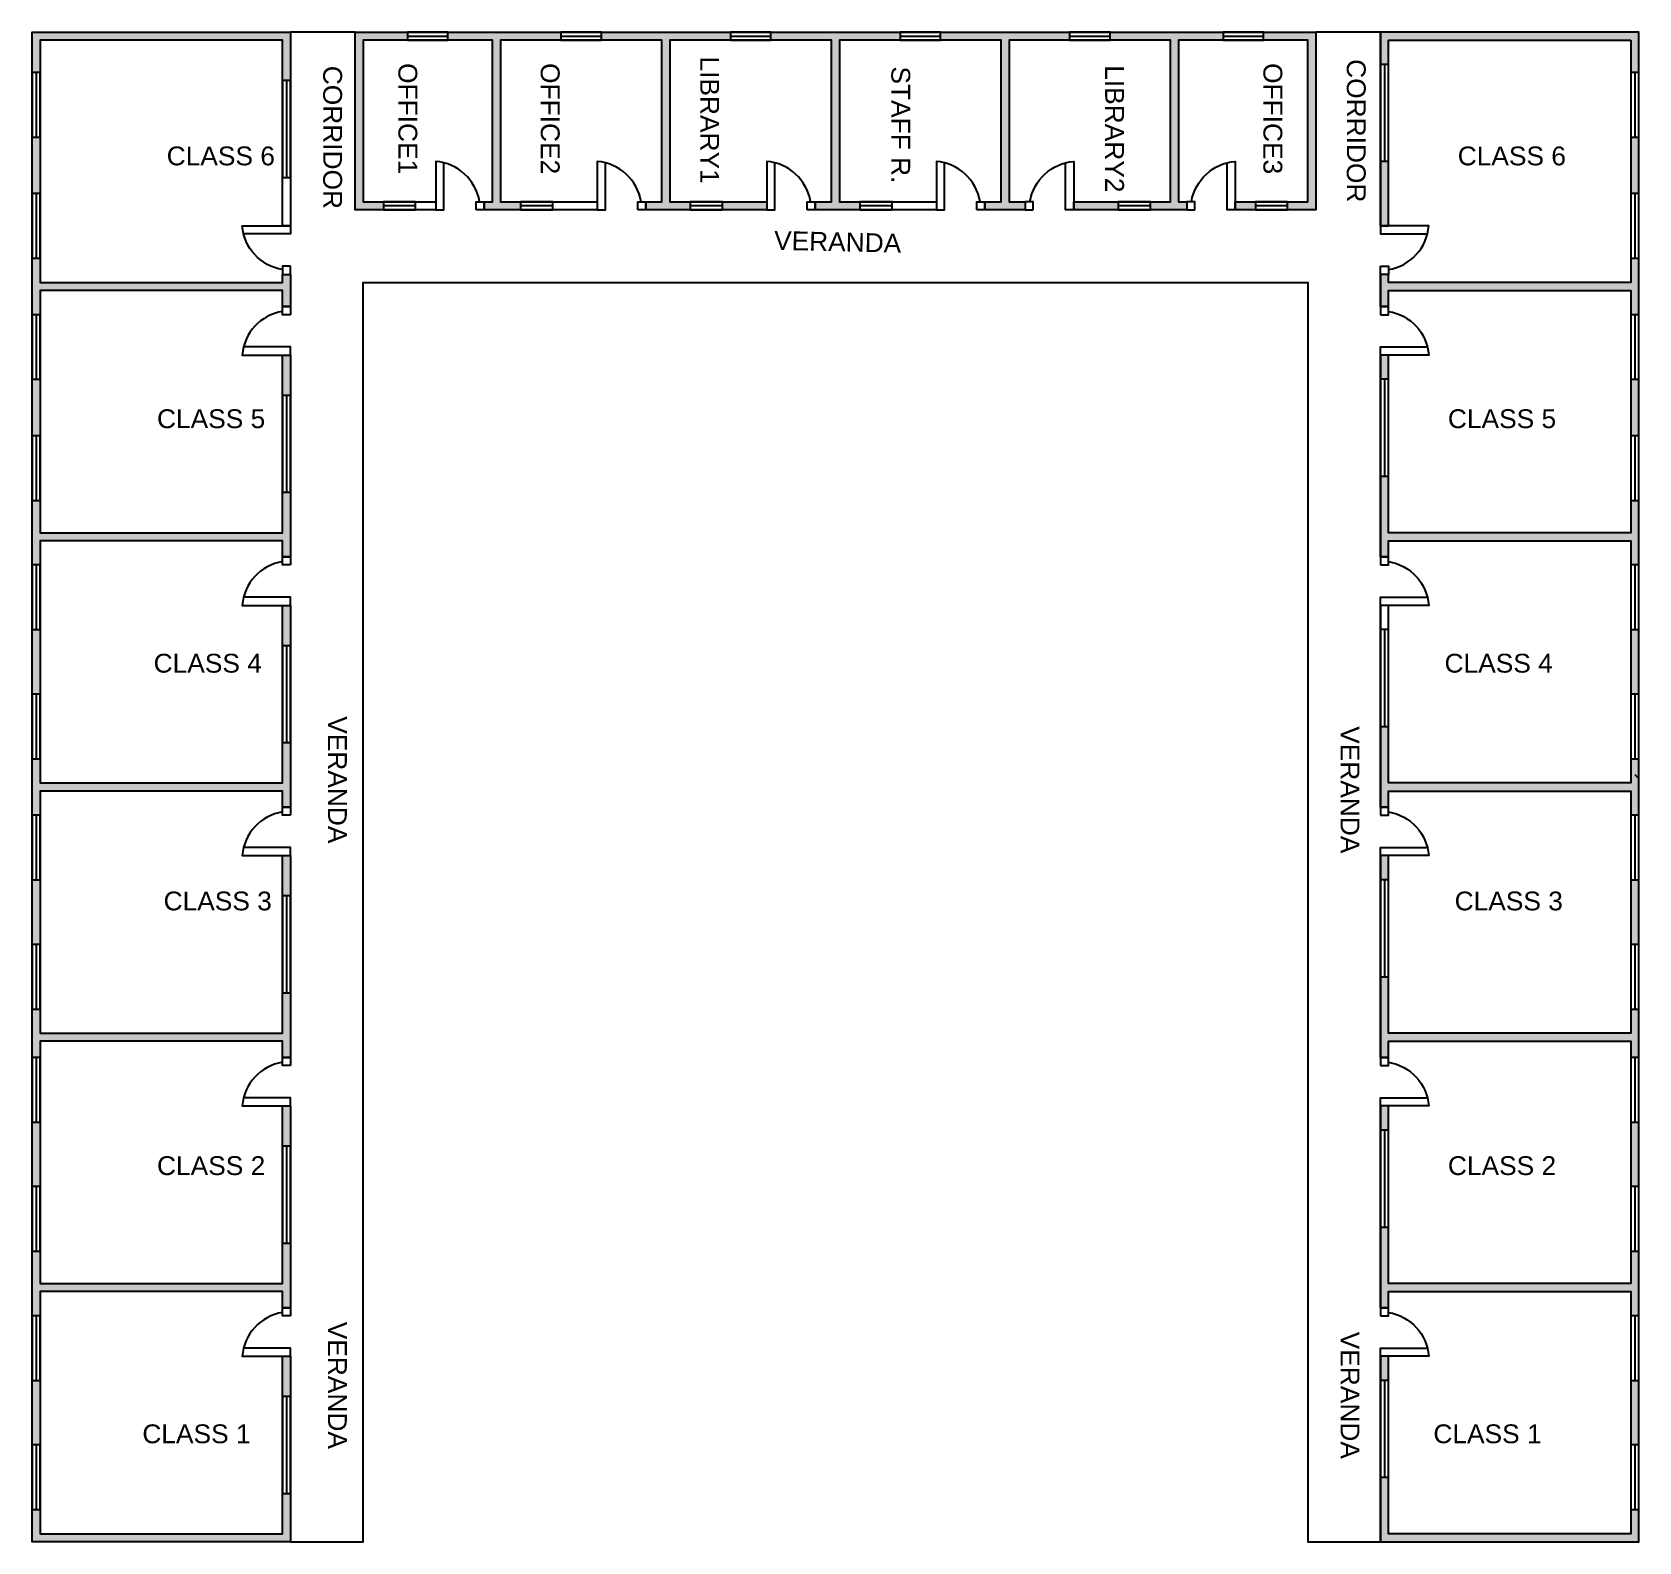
# Model space of a CAD drawing. Header units: inches. Extents: x 862 to 2056, y 116 to 1238.
import ezdxf

# ---------------------------------------------------------------- set-up
doc = ezdxf.new("R2010")
doc.units = ezdxf.units.IN
for name, color, linetype in [('Balesters', 6, 'Continuous'), ('Door', 30, 'Continuous'), ('Hatch-Layer', 40, 'Continuous'), ('Text-Labels', 221, 'Continuous'), ('Windows', 30, 'Continuous')]:
    doc.layers.add(name, color=color, linetype=linetype)
doc.layers.add('Floor1-Plan', color=9, linetype='Continuous', lineweight=25)
doc.layers.add('Veranda', color=61, linetype='Continuous', lineweight=25)
doc.styles.add('Annotative', font='arial.ttf')
pattern_1 = [(90, (368.428, 9e-14), (-17.96051, 17.96051), [4.7625, -31.15852]), (45, (368.428, 9e-14), (-17.9605, 17.9605), [4.7625, -20.6375]), (135, (368.428, 9e-14), (-17.9605, -17.9605), [4.7625, -20.6375])]

msp = doc.modelspace()

# ---------------------------------------------------------------- hatches: boundary and pattern name
at = {"layer": 'Hatch-Layer'}
h = msp.add_hatch(color=256, dxfattribs=at)
h.dxf.hatch_style = 1
h.set_gradient(color1=(0, 0, 255), color2=(255, 255, 0), tint=1)
h.paths.add_polyline_path([(862.2, 1237.8), (862.2, 1207.8), (868.2, 1207.8), (868.2, 1231.8), (1048.2, 1231.8), (1048.2, 1201.8), (1054.2, 1201.8), (1054.2, 1237.8)])
h = msp.add_hatch(color=256, dxfattribs=at)
h.dxf.hatch_style = 1
h.set_gradient(color1=(0, 0, 255), color2=(255, 255, 0), tint=1)
h.paths.add_polyline_path([(1054.2, 151.8), (1048.2, 151.8), (1048.2, 121.8), (868.2, 121.8), (868.2, 139.8), (862.2, 139.8), (862.2, 115.8), (1054.2, 115.8)])
h.paths.add_polyline_path([(1054.2, 253.8), (1048.2, 253.8), (1048.2, 223.8), (1054.2, 223.8)])
h.paths.add_polyline_path([(1054.2, 439.8), (1048.2, 439.8), (1048.2, 409.8), (1054.2, 409.8)])
h.paths.add_polyline_path([(1054.2, 811.8), (1048.2, 811.8), (1048.2, 781.8), (1054.2, 781.8)])
h.paths.add_polyline_path([(868.2, 793.8), (862.2, 793.8), (862.2, 745.8), (868.2, 745.8)])
h.paths.add_polyline_path([(868.2, 859.8), (1048.2, 859.8), (1048.2, 847.8), (1054.2, 847.8), (1054.2, 895.8), (1048.2, 895.8), (1048.2, 865.8), (868.2, 865.8), (868.2, 889.8), (862.2, 889.8), (862.2, 841.8), (868.2, 841.8)])
h.paths.add_polyline_path([(1054.2, 997.8), (1048.2, 997.8), (1048.2, 967.8), (1054.2, 967.8)])
h.paths.add_polyline_path([(868.2, 979.8), (862.2, 979.8), (862.2, 937.8), (868.2, 937.8)])
h.paths.add_polyline_path([(1054.2, 1057.8), (1048.2, 1057.8), (1048.2, 1051.8), (868.2, 1051.8), (868.2, 1069.8), (862.2, 1069.8), (862.2, 1027.8), (868.2, 1027.8), (868.2, 1045.8), (1048.2, 1045.8), (1048.2, 1033.8), (1054.2, 1033.8)])
h.paths.add_polyline_path([(868.2, 1159.8), (862.2, 1159.8), (862.2, 1117.8), (868.2, 1117.8)])
h.paths.add_polyline_path([(1408.2, 1111.8), (1375.2, 1111.8), (1375.2, 1105.8), (1408.2, 1105.8)])
h.paths.add_polyline_path([(1462.2, 1231.8), (1507.2, 1231.8), (1507.2, 1237.8), (1411.2, 1237.8), (1411.2, 1231.8), (1456.2, 1231.8), (1456.2, 1111.8), (1444.2, 1111.8), (1444.2, 1105.8), (1477.2, 1105.8), (1477.2, 1111.8), (1462.2, 1111.8)])
h = msp.add_hatch(color=256, dxfattribs=at)
h.dxf.hatch_style = 1
h.set_gradient(color1=(0, 0, 255), color2=(255, 255, 0), tint=1)
h.paths.add_polyline_path([(1108.2, 1231.8), (1141.2, 1231.8), (1141.2, 1237.8), (1102.2, 1237.8), (1102.2, 1105.8), (1123.2, 1105.8), (1123.2, 1111.8), (1108.2, 1111.8)])
h = msp.add_hatch(color=256, dxfattribs=at)
h.dxf.hatch_style = 1
h.set_gradient(color1=(0, 0, 255), color2=(255, 255, 0), tint=1)
h.paths.add_polyline_path([(1255.2, 1231.8), (1255.2, 1237.8), (1171.2, 1237.8), (1171.2, 1231.8), (1204.2, 1231.8), (1204.2, 1111.8), (1198.2, 1111.8), (1198.2, 1105.8), (1225.2, 1105.8), (1225.2, 1111.8), (1210.2, 1111.8), (1210.2, 1231.8)])
h = msp.add_hatch(color=256, dxfattribs=at)
h.dxf.hatch_style = 1
h.set_gradient(color1=(0, 0, 255), color2=(255, 255, 0), tint=1)
h.paths.add_polyline_path([(1336.2, 1231.8), (1381.2, 1231.8), (1381.2, 1237.8), (1285.2, 1237.8), (1285.2, 1231.8), (1330.2, 1231.8), (1330.2, 1111.8), (1318.2, 1111.8), (1318.2, 1105.8), (1351.2, 1105.8), (1351.2, 1111.8), (1336.2, 1111.8)])
h = msp.add_hatch(color=256, dxfattribs=at)
h.dxf.hatch_style = 1
h.set_gradient(color1=(0, 0, 255), color2=(255, 255, 0), tint=1)
h.paths.add_polyline_path([(2056.2, 1069.8), (2050.2, 1069.8), (2050.2, 1051.8), (1870.2, 1051.8), (1870.2, 1057.8), (1864.2, 1057.8), (1864.2, 1033.8), (1870.2, 1033.8), (1870.2, 1045.8), (2050.2, 1045.8), (2050.2, 1027.8), (2056.2, 1027.8)])
h.paths.add_polyline_path([(2056.2, 1159.8), (2050.2, 1159.8), (2050.2, 1117.8), (2056.2, 1117.8)])
h.paths.add_polyline_path([(2056.2, 1237.8), (1864.2, 1237.8), (1864.2, 1213.8), (1870.2, 1213.8), (1870.2, 1231.8), (2050.2, 1231.8), (2050.2, 1207.8), (2056.2, 1207.8)])
h.paths.add_polyline_path([(1870.2, 1141.8), (1864.2, 1141.8), (1864.2, 1093.8), (1870.2, 1093.8)])
h.paths.add_polyline_path([(1816.2, 1237.8), (1777.2, 1237.8), (1777.2, 1231.8), (1810.2, 1231.8), (1810.2, 1111.8), (1795.2, 1111.8), (1795.2, 1105.8), (1816.2, 1105.8)])
h.paths.add_polyline_path([(1714.2, 1231.8), (1747.2, 1231.8), (1747.2, 1237.8), (1663.2, 1237.8), (1663.2, 1231.8), (1708.2, 1231.8), (1708.2, 1111.8), (1693.2, 1111.8), (1693.2, 1105.8), (1720.2, 1105.8), (1720.2, 1111.8), (1714.2, 1111.8)])
h.paths.add_polyline_path([(1771.2, 1111.8), (1756.2, 1111.8), (1756.2, 1105.8), (1771.2, 1105.8)])
h.paths.add_polyline_path([(1633.2, 1237.8), (1537.2, 1237.8), (1537.2, 1231.8), (1582.2, 1231.8), (1582.2, 1111.8), (1570.2, 1111.8), (1570.2, 1105.8), (1600.2, 1105.8), (1600.2, 1111.8), (1588.2, 1111.8), (1588.2, 1231.8), (1633.2, 1231.8)])
h.paths.add_polyline_path([(1669.2, 1111.8), (1636.2, 1111.8), (1636.2, 1105.8), (1669.2, 1105.8)])
h = msp.add_hatch(color=256, dxfattribs=at)
h.dxf.hatch_style = 1
h.set_gradient(color1=(0, 0, 255), color2=(255, 255, 0), tint=1)
h.paths.add_polyline_path([(2050.2, 673.8), (2050.2, 655.8), (2056.2, 655.8), (2056.2, 697.8), (2050.2, 697.8), (2050.2, 679.8), (1870.2, 679.8), (1870.2, 721.8), (1864.2, 721.8), (1864.2, 661.8), (1870.2, 661.8), (1870.2, 673.8)])
h.paths.add_polyline_path([(2056.2, 607.8), (2050.2, 607.8), (2050.2, 559.8), (2056.2, 559.8)])
h.paths.add_polyline_path([(1870.2, 625.8), (1864.2, 625.8), (1864.2, 607.8), (1870.2, 607.8)])
h.paths.add_polyline_path([(1870.2, 535.8), (1864.2, 535.8), (1864.2, 475.8), (1870.2, 475.8), (1870.2, 487.8), (2050.2, 487.8), (2050.2, 475.8), (2056.2, 475.8), (2056.2, 511.8), (2050.2, 511.8), (2050.2, 493.8), (1870.2, 493.8)])
h.paths.add_polyline_path([(2056.2, 427.8), (2050.2, 427.8), (2050.2, 379.8), (2056.2, 379.8)])
h.paths.add_polyline_path([(1864.2, 421.8), (1870.2, 421.8), (1870.2, 439.8), (1864.2, 439.8)])
h.paths.add_polyline_path([(1870.2, 349.8), (1864.2, 349.8), (1864.2, 289.8), (1870.2, 289.8), (1870.2, 301.8), (2050.2, 301.8), (2050.2, 283.8), (2056.2, 283.8), (2056.2, 331.8), (2050.2, 331.8), (2050.2, 307.8), (1870.2, 307.8)])
h.paths.add_polyline_path([(1864.2, 235.8), (1870.2, 235.8), (1870.2, 253.8), (1864.2, 253.8)])
h.paths.add_polyline_path([(2056.2, 235.8), (2050.2, 235.8), (2050.2, 187.8), (2056.2, 187.8)])
h.paths.add_polyline_path([(1870.2, 163.8), (1864.2, 163.8), (1864.2, 115.8), (2056.2, 115.8), (2056.2, 139.8), (2050.2, 139.8), (2050.2, 121.8), (1870.2, 121.8)])
h.paths.add_polyline_path([(2050.2, 745.8), (2056.2, 745.8), (2056.2, 793.8), (2050.2, 793.8)])
h.paths.add_polyline_path([(2056.2, 889.8), (2050.2, 889.8), (2050.2, 865.8), (1870.2, 865.8), (1870.2, 907.8), (1864.2, 907.8), (1864.2, 847.8), (1870.2, 847.8), (1870.2, 859.8), (2050.2, 859.8), (2050.2, 841.8), (2056.2, 841.8)])
h.paths.add_polyline_path([(2050.2, 937.8), (2056.2, 937.8), (2056.2, 979.8), (2050.2, 979.8)])
h.paths.add_polyline_path([(1864.2, 979.8), (1870.2, 979.8), (1870.2, 997.8), (1864.2, 997.8)])
h = msp.add_hatch(dxfattribs=at)
h.set_pattern_fill('GRASS', color=256)
h.set_pattern_definition(pattern_1)
h.paths.add_polyline_path([(2050.2, 673.8), (2050.2, 655.8), (2056.2, 655.8), (2056.2, 697.8), (2050.2, 697.8), (2050.2, 679.8), (1870.2, 679.8), (1870.2, 721.8), (1864.2, 721.8), (1864.2, 661.8), (1870.2, 661.8), (1870.2, 673.8)])
h = msp.add_hatch(dxfattribs=at)
h.set_pattern_fill('GRASS', color=256)
h.set_pattern_definition(pattern_1)
h.paths.add_polyline_path([(2050.2, 673.8), (2050.2, 655.8), (2056.2, 655.8), (2056.2, 697.8), (2050.2, 697.8), (2050.2, 679.8), (1870.2, 679.8), (1870.2, 721.8), (1864.2, 721.8), (1864.2, 661.8), (1870.2, 661.8), (1870.2, 673.8)])
h = msp.add_hatch(color=256, dxfattribs=at)
h.dxf.hatch_style = 1
h.set_gradient(color1=(0, 0, 255), color2=(255, 255, 0), tint=1)
h.paths.add_polyline_path([(1054.2, 709.8), (1048.2, 709.8), (1048.2, 679.8), (868.2, 679.8), (868.2, 697.8), (862.2, 697.8), (862.2, 655.8), (868.2, 655.8), (868.2, 673.8), (1048.2, 673.8), (1048.2, 661.8), (1054.2, 661.8)])
h.paths.add_polyline_path([(1054.2, 625.8), (1048.2, 625.8), (1048.2, 595.8), (1054.2, 595.8)])
h = msp.add_hatch(color=256, dxfattribs=at)
h.dxf.hatch_style = 1
h.set_gradient(color1=(0, 0, 255), color2=(255, 255, 0), tint=1)
h.paths.add_polyline_path([(868.2, 427.8), (862.2, 427.8), (862.2, 379.8), (868.2, 379.8)])
h.paths.add_polyline_path([(868.2, 307.8), (868.2, 331.8), (862.2, 331.8), (862.2, 283.8), (868.2, 283.8), (868.2, 301.8), (1048.2, 301.8), (1048.2, 289.8), (1054.2, 289.8), (1054.2, 337.8), (1048.2, 337.8), (1048.2, 307.8)])
h.paths.add_polyline_path([(868.2, 235.8), (862.2, 235.8), (862.2, 187.8), (868.2, 187.8)])
h.paths.add_polyline_path([(1048.2, 487.8), (1048.2, 475.8), (1054.2, 475.8), (1054.2, 523.8), (1048.2, 523.8), (1048.2, 493.8), (868.2, 493.8), (868.2, 511.8), (862.2, 511.8), (862.2, 475.8), (868.2, 475.8), (868.2, 487.8)])
h.paths.add_polyline_path([(862.2, 559.8), (868.2, 559.8), (868.2, 607.8), (862.2, 607.8)])

# ---------------------------------------------------------------- linework, layer by layer
at = {"layer": 'Balesters'}
for p, q in [((1867.2, 1213.8), (1867.2, 1141.8)), ((1051.2, 1201.8), (1051.2, 1129.8)), ((1147.2, 1108.8), (1123.2, 1108.8)), ((1249.2, 1108.8), (1225.2, 1108.8)), ((1375.2, 1108.8), (1351.2, 1108.8)), ((1501.2, 1108.8), (1477.2, 1108.8)), ((1693.2, 1108.8), (1669.2, 1108.8)), ((1795.2, 1108.8), (1771.2, 1108.8)), ((1867.2, 979.8), (1867.2, 907.8)), ((1051.2, 967.8), (1051.2, 895.8)), ((1867.2, 793.8), (1867.2, 721.8)), ((1051.2, 781.8), (1051.2, 709.8)), ((1867.2, 607.8), (1867.2, 535.8)), ((1051.2, 595.8), (1051.2, 523.8)), ((1867.2, 421.8), (1867.2, 349.8)), ((1051.2, 409.8), (1051.2, 337.8)), ((1867.2, 235.8), (1867.2, 163.8)), ((1051.2, 223.8), (1051.2, 151.8))]:
    msp.add_line(p, q, dxfattribs=at)
for points in [[(1864.2, 1141.8), (1870.2, 1141.8), (1870.2, 1213.8), (1864.2, 1213.8)], [(1048.2, 1129.8), (1054.2, 1129.8), (1054.2, 1201.8), (1048.2, 1201.8)], [(1123.2, 1105.8), (1147.2, 1105.8), (1147.2, 1111.8), (1123.2, 1111.8)], [(1225.2, 1105.8), (1249.2, 1105.8), (1249.2, 1111.8), (1225.2, 1111.8)], [(1351.2, 1105.8), (1375.2, 1105.8), (1375.2, 1111.8), (1351.2, 1111.8)], [(1477.2, 1105.8), (1501.2, 1105.8), (1501.2, 1111.8), (1477.2, 1111.8)], [(1669.2, 1105.8), (1693.2, 1105.8), (1693.2, 1111.8), (1669.2, 1111.8)], [(1771.2, 1105.8), (1795.2, 1105.8), (1795.2, 1111.8), (1771.2, 1111.8)], [(1864.2, 907.8), (1870.2, 907.8), (1870.2, 979.8), (1864.2, 979.8)], [(1048.2, 895.8), (1054.2, 895.8), (1054.2, 967.8), (1048.2, 967.8)], [(1864.2, 721.8), (1870.2, 721.8), (1870.2, 793.8), (1864.2, 793.8)], [(1048.2, 709.8), (1054.2, 709.8), (1054.2, 781.8), (1048.2, 781.8)], [(1864.2, 535.8), (1870.2, 535.8), (1870.2, 607.8), (1864.2, 607.8)], [(1048.2, 523.8), (1054.2, 523.8), (1054.2, 595.8), (1048.2, 595.8)], [(1864.2, 349.8), (1870.2, 349.8), (1870.2, 421.8), (1864.2, 421.8)], [(1048.2, 337.8), (1054.2, 337.8), (1054.2, 409.8), (1048.2, 409.8)], [(1864.2, 163.8), (1870.2, 163.8), (1870.2, 235.8), (1864.2, 235.8)], [(1048.2, 151.8), (1054.2, 151.8), (1054.2, 223.8), (1048.2, 223.8)]]:
    msp.add_lwpolyline(points, close=True, dxfattribs=at)
at = {"layer": 'Door'}
for points in [[(1194.7, 1111.8, 0.342502), (1162.2, 1141.7), (1162.2, 1105.8), (1168.2, 1105.8), (1168.2, 1140.7)], [(1314.7, 1111.8, 0.342502), (1282.2, 1141.7), (1282.2, 1105.8), (1288.2, 1105.8), (1288.2, 1140.7)], [(1440.7, 1111.8, 0.342502), (1408.2, 1141.7), (1408.2, 1105.8), (1414.2, 1105.8), (1414.2, 1140.7)], [(1566.7, 1111.8, 0.342502), (1534.2, 1141.7), (1534.2, 1105.8), (1540.2, 1105.8), (1540.2, 1140.7)], [(1603.7, 1111.8, -0.342502), (1636.2, 1141.7), (1636.2, 1105.8), (1630.2, 1105.8), (1630.2, 1140.7)], [(1723.7, 1111.8, -0.342502), (1756.2, 1141.7), (1756.2, 1105.8), (1750.2, 1105.8), (1750.2, 1140.7)], [(1048.2, 1061.3, -0.342502), (1018.3, 1093.8), (1054.2, 1093.8), (1054.2, 1087.8), (1019.4, 1087.8)], [(1870.2, 1061.3, 0.342502), (1900.1, 1093.8), (1864.2, 1093.8), (1864.2, 1087.8), (1899.1, 1087.8)], [(1048.2, 1030.3, 0.342502), (1018.3, 997.8), (1054.2, 997.8), (1054.2, 1003.8), (1019.4, 1003.8)], [(1870.2, 1030.3, -0.342502), (1900.1, 997.8), (1864.2, 997.8), (1864.2, 1003.8), (1899.1, 1003.8)], [(1048.2, 844.3, 0.342502), (1018.3, 811.8), (1054.2, 811.8), (1054.2, 817.8), (1019.4, 817.8)], [(1870.2, 844.3, -0.342502), (1900.1, 811.8), (1864.2, 811.8), (1864.2, 817.8), (1899.1, 817.8)], [(1048.2, 658.3, 0.342502), (1018.3, 625.8), (1054.2, 625.8), (1054.2, 631.8), (1019.4, 631.8)], [(1870.2, 658.3, -0.342502), (1900.1, 625.8), (1864.2, 625.8), (1864.2, 631.8), (1899.1, 631.8)], [(1048.2, 472.3, 0.342502), (1018.3, 439.8), (1054.2, 439.8), (1054.2, 445.8), (1019.4, 445.8)], [(1870.2, 472.3, -0.342502), (1900.1, 439.8), (1864.2, 439.8), (1864.2, 445.8), (1899.1, 445.8)], [(1048.2, 286.3, 0.342502), (1018.3, 253.8), (1054.2, 253.8), (1054.2, 259.8), (1019.4, 259.8)], [(1870.2, 286.3, -0.342502), (1900.1, 253.8), (1864.2, 253.8), (1864.2, 259.8), (1899.1, 259.8)]]:
    msp.add_lwpolyline(points, format="xyb", dxfattribs=at)
for points in [[(1192.2, 1105.8), (1192.2, 1111.8), (1198.2, 1111.8), (1198.2, 1105.8)], [(1312.2, 1105.8), (1312.2, 1111.8), (1318.2, 1111.8), (1318.2, 1105.8)], [(1438.2, 1105.8), (1438.2, 1111.8), (1444.2, 1111.8), (1444.2, 1105.8)], [(1564.2, 1105.8), (1564.2, 1111.8), (1570.2, 1111.8), (1570.2, 1105.8)], [(1606.2, 1105.8), (1606.2, 1111.8), (1600.2, 1111.8), (1600.2, 1105.8)], [(1726.2, 1105.8), (1726.2, 1111.8), (1720.2, 1111.8), (1720.2, 1105.8)], [(1054.2, 1063.8), (1048.2, 1063.8), (1048.2, 1057.8), (1054.2, 1057.8)], [(1864.2, 1063.8), (1870.2, 1063.8), (1870.2, 1057.8), (1864.2, 1057.8)], [(1054.2, 1027.8), (1048.2, 1027.8), (1048.2, 1033.8), (1054.2, 1033.8)], [(1864.2, 1027.8), (1870.2, 1027.8), (1870.2, 1033.8), (1864.2, 1033.8)], [(1054.2, 841.8), (1048.2, 841.8), (1048.2, 847.8), (1054.2, 847.8)], [(1864.2, 841.8), (1870.2, 841.8), (1870.2, 847.8), (1864.2, 847.8)], [(1054.2, 655.8), (1048.2, 655.8), (1048.2, 661.8), (1054.2, 661.8)], [(1864.2, 655.8), (1870.2, 655.8), (1870.2, 661.8), (1864.2, 661.8)], [(1054.2, 469.8), (1048.2, 469.8), (1048.2, 475.8), (1054.2, 475.8)], [(1864.2, 469.8), (1870.2, 469.8), (1870.2, 475.8), (1864.2, 475.8)], [(1054.2, 283.8), (1048.2, 283.8), (1048.2, 289.8), (1054.2, 289.8)], [(1864.2, 283.8), (1870.2, 283.8), (1870.2, 289.8), (1864.2, 289.8)]]:
    msp.add_lwpolyline(points, close=True, dxfattribs=at)
at = {"layer": 'Floor1-Plan'}
msp.add_line((1864.2, 1099.8), (1864.2, 1099.8), dxfattribs=at)
for points in [[(1054.2, 115.8), (862.2, 115.8), (862.2, 1237.8), (1054.2, 1237.8), (1054.2, 1093.8), (1048.2, 1093.8), (1048.2, 1231.8), (868.2, 1231.8), (868.2, 1051.8), (1048.2, 1051.8), (1048.2, 1057.8), (1054.2, 1057.8), (1054.2, 1033.8), (1048.2, 1033.8), (1048.2, 1045.8), (868.2, 1045.8), (868.2, 865.8), (1048.2, 865.8), (1048.2, 997.8), (1054.2, 997.8), (1054.2, 847.8), (1048.2, 847.8), (1048.2, 859.8), (868.2, 859.8), (868.2, 679.8), (1048.2, 679.8), (1048.2, 811.8), (1054.2, 811.8), (1054.2, 661.8), (1048.2, 661.8), (1048.2, 673.8), (868.2, 673.8), (868.2, 493.8), (1048.2, 493.8), (1048.2, 625.8), (1054.2, 625.8), (1054.2, 475.8), (1048.2, 475.8), (1048.2, 487.8), (868.2, 487.8), (868.2, 307.8), (1048.2, 307.8), (1048.2, 439.8), (1054.2, 439.8), (1054.2, 289.8), (1048.2, 289.8), (1048.2, 301.8), (868.2, 301.8), (868.2, 121.8), (1048.2, 121.8), (1048.2, 253.8), (1054.2, 253.8)], [(1600.2, 1105.8), (1570.2, 1105.8), (1570.2, 1111.8), (1582.2, 1111.8), (1582.2, 1231.8), (1462.2, 1231.8), (1462.2, 1111.8), (1534.2, 1111.8), (1534.2, 1105.8), (1444.2, 1105.8), (1444.2, 1111.8), (1456.2, 1111.8), (1456.2, 1231.8), (1336.2, 1231.8), (1336.2, 1111.8), (1408.2, 1111.8), (1408.2, 1105.8), (1318.2, 1105.8), (1318.2, 1111.8), (1330.2, 1111.8), (1330.2, 1231.8), (1210.2, 1231.8), (1210.2, 1111.8), (1282.2, 1111.8), (1282.2, 1105.8), (1198.2, 1105.8), (1198.2, 1111.8), (1204.2, 1111.8), (1204.2, 1231.8), (1108.2, 1231.8), (1108.2, 1111.8), (1162.2, 1111.8), (1162.2, 1105.8), (1102.2, 1105.8), (1102.2, 1237.8), (1816.2, 1237.8), (1816.2, 1105.8), (1756.2, 1105.8), (1756.2, 1111.8), (1810.2, 1111.8), (1810.2, 1231.8), (1714.2, 1231.8), (1714.2, 1111.8), (1720.2, 1111.8), (1720.2, 1105.8), (1636.2, 1105.8), (1636.2, 1111.8), (1708.2, 1111.8), (1708.2, 1231.8), (1588.2, 1231.8), (1588.2, 1111.8), (1600.2, 1111.8)], [(2050.2, 1231.8), (2050.2, 1051.8), (1870.2, 1051.8), (1870.2, 1057.8), (1864.2, 1057.8), (1864.2, 1033.8), (1870.2, 1033.8), (1870.2, 1045.8), (2050.2, 1045.8), (2050.2, 865.8), (1870.2, 865.8), (1870.2, 997.8), (1864.2, 997.8), (1864.2, 847.8), (1870.2, 847.8), (1870.2, 859.8), (2050.2, 859.8), (2050.2, 679.8), (1870.2, 679.8), (1870.2, 811.8), (1864.2, 811.8), (1864.2, 661.8), (1870.2, 661.8), (1870.2, 673.8), (2050.2, 673.8), (2050.2, 493.8), (1870.2, 493.8), (1870.2, 625.8), (1864.2, 625.8), (1864.2, 475.8), (1870.2, 475.8), (1870.2, 487.8), (2050.2, 487.8), (2050.2, 307.8), (1870.2, 307.8), (1870.2, 439.8), (1864.2, 439.8), (1864.2, 289.8), (1870.2, 289.8), (1870.2, 301.8), (2050.2, 301.8), (2050.2, 121.8), (1870.2, 121.8), (1870.2, 253.8), (1864.2, 253.8), (1864.2, 115.8), (2056.2, 115.8), (2056.2, 1237.8), (1864.2, 1237.8), (1864.2, 1093.8), (1870.2, 1093.8), (1870.2, 1231.8)], [(1870.2, 1099.8), (1870.2, 1099.8)]]:
    msp.add_lwpolyline(points, close=True, dxfattribs=at)
at = {"layer": 'Veranda'}
for points in [[(1162.2, 1105.8), (1102.2, 1105.8), (1102.2, 1237.8), (1054.2, 1237.8), (1054.2, 1093.8)], [(1864.2, 1093.8), (1864.2, 1237.8), (1816.2, 1237.8), (1816.2, 1105.8), (1756.2, 1105.8)], [(1282.2, 1105.8), (1198.2, 1105.8)], [(1408.2, 1105.8), (1318.2, 1105.8)], [(1534.2, 1105.8), (1444.2, 1105.8)], [(1600.2, 1105.8), (1570.2, 1105.8)], [(1720.2, 1105.8), (1636.2, 1105.8)], [(1054.2, 1057.8), (1054.2, 1033.8)], [(1054.2, 253.8), (1054.2, 115.8), (1108.2, 115.8), (1108.2, 1051.8), (1810.2, 1051.8), (1810.2, 115.8), (1864.2, 115.8), (1864.2, 253.8)], [(1864.2, 1033.8), (1864.2, 1057.8)], [(1054.2, 997.8), (1054.2, 847.8)], [(1864.2, 847.8), (1864.2, 997.8)], [(1054.2, 811.8), (1054.2, 661.8)], [(1864.2, 661.8), (1864.2, 811.8), (1864.2, 811.8)], [(1054.2, 625.8), (1054.2, 475.8)], [(1864.2, 475.8), (1864.2, 625.8)], [(1054.2, 439.8), (1054.2, 289.8)], [(1864.2, 289.8), (1864.2, 439.8)]]:
    msp.add_lwpolyline(points, dxfattribs=at)
at = {"layer": 'Windows'}
for p, q in [((1141.2, 1234.8), (1171.2, 1234.8)), ((1255.2, 1234.8), (1285.2, 1234.8)), ((1381.2, 1234.8), (1411.2, 1234.8)), ((1507.2, 1234.8), (1537.2, 1234.8)), ((1633.2, 1234.8), (1663.2, 1234.8)), ((1747.2, 1234.8), (1777.2, 1234.8)), ((865.2, 1207.8), (865.2, 1159.8)), ((2053.2, 1207.8), (2053.2, 1159.8)), ((865.2, 1117.8), (865.2, 1069.8)), ((2053.2, 1117.8), (2053.2, 1069.8)), ((865.2, 1027.8), (865.2, 979.8)), ((868.2, 1027.8), (868.2, 1027.8)), ((2053.2, 1027.8), (2053.2, 979.8)), ((2056.2, 1027.8), (2056.2, 1027.8)), ((865.2, 937.8), (865.2, 889.8)), ((2053.2, 937.8), (2053.2, 889.8)), ((865.2, 841.8), (865.2, 793.8)), ((2053.2, 841.8), (2053.2, 793.8)), ((865.2, 745.8), (865.2, 697.8)), ((2053.2, 745.8), (2053.2, 697.8)), ((865.2, 655.8), (865.2, 607.8)), ((2053.2, 655.8), (2053.2, 607.8)), ((865.2, 559.8), (865.2, 511.8)), ((2053.2, 559.8), (2053.2, 511.8)), ((865.2, 475.8), (865.2, 427.8)), ((2053.2, 475.8), (2053.2, 427.8)), ((865.2, 379.8), (865.2, 331.8)), ((2053.2, 379.8), (2053.2, 331.8)), ((865.2, 283.8), (865.2, 235.8)), ((2053.2, 283.8), (2053.2, 235.8)), ((865.2, 187.8), (865.2, 139.8)), ((2053.2, 187.8), (2053.2, 139.8))]:
    msp.add_line(p, q, dxfattribs=at)
for points in [[(1141.2, 1231.8), (1171.2, 1231.8), (1171.2, 1237.8), (1141.2, 1237.8)], [(1255.2, 1231.8), (1285.2, 1231.8), (1285.2, 1237.8), (1255.2, 1237.8)], [(1381.2, 1231.8), (1411.2, 1231.8), (1411.2, 1237.8), (1381.2, 1237.8)], [(1507.2, 1231.8), (1537.2, 1231.8), (1537.2, 1237.8), (1507.2, 1237.8)], [(1633.2, 1231.8), (1663.2, 1231.8), (1663.2, 1237.8), (1633.2, 1237.8)], [(1747.2, 1231.8), (1777.2, 1231.8), (1777.2, 1237.8), (1747.2, 1237.8)], [(862.2, 1159.8), (868.2, 1159.8), (868.2, 1207.8), (862.2, 1207.8)], [(2050.2, 1159.8), (2056.2, 1159.8), (2056.2, 1207.8), (2050.2, 1207.8)], [(862.2, 1069.8), (868.2, 1069.8), (868.2, 1117.8), (862.2, 1117.8)], [(2050.2, 1069.8), (2056.2, 1069.8), (2056.2, 1117.8), (2050.2, 1117.8)], [(862.2, 979.8), (868.2, 979.8), (868.2, 1027.8), (862.2, 1027.8)], [(2050.2, 979.8), (2056.2, 979.8), (2056.2, 1027.8), (2050.2, 1027.8)], [(862.2, 889.8), (868.2, 889.8), (868.2, 937.8), (862.2, 937.8)], [(2050.2, 889.8), (2056.2, 889.8), (2056.2, 937.8), (2050.2, 937.8)], [(862.2, 793.8), (868.2, 793.8), (868.2, 841.8), (862.2, 841.8)], [(2050.2, 793.8), (2056.2, 793.8), (2056.2, 841.8), (2050.2, 841.8)], [(862.2, 697.8), (868.2, 697.8), (868.2, 745.8), (862.2, 745.8)], [(2050.2, 697.8), (2056.2, 697.8), (2056.2, 745.8), (2050.2, 745.8)], [(862.2, 607.8), (868.2, 607.8), (868.2, 655.8), (862.2, 655.8)], [(2050.2, 607.8), (2056.2, 607.8), (2056.2, 655.8), (2050.2, 655.8)], [(862.2, 511.8), (868.2, 511.8), (868.2, 559.8), (862.2, 559.8)], [(2050.2, 511.8), (2056.2, 511.8), (2056.2, 559.8), (2050.2, 559.8)], [(862.2, 427.8), (868.2, 427.8), (868.2, 475.8), (862.2, 475.8)], [(2050.2, 427.8), (2056.2, 427.8), (2056.2, 475.8), (2050.2, 475.8)], [(862.2, 331.8), (868.2, 331.8), (868.2, 379.8), (862.2, 379.8)], [(2050.2, 331.8), (2056.2, 331.8), (2056.2, 379.8), (2050.2, 379.8)], [(862.2, 235.8), (868.2, 235.8), (868.2, 283.8), (862.2, 283.8)], [(2050.2, 235.8), (2056.2, 235.8), (2056.2, 283.8), (2050.2, 283.8)], [(862.2, 139.8), (868.2, 139.8), (868.2, 187.8), (862.2, 187.8)], [(2050.2, 139.8), (2056.2, 139.8), (2056.2, 187.8), (2050.2, 187.8)]]:
    msp.add_lwpolyline(points, close=True, dxfattribs=at)

# ---------------------------------------------------------------- texts
at = {"layer": 'Text-Labels', "style": 'Annotative'}
for s, rotation, p in [('LIBRARY1', 270, (1358.7, 1219.7)), ('CORRIDOR', 270, (1078.5, 1212.8)), ('OFFICE1', 270, (1134.4, 1214.8)), ('OFFICE2', 270, (1240.2, 1214.8)), ('STAFF R.', 270, (1500.7, 1212.3)), ('LIBRARY2', 270, (1659.6, 1213.2)), ('OFFICE3', 270, (1777.2, 1214.8)), ('CORRIDOR', 270, (1839.2, 1217.7)), ('VERANDA', 358.618, (1413.4, 1076.1)), ('VERANDA', 270, (1082.1, 729.4)), ('VERANDA', 270, (1834.6, 722)), ('VERANDA', 270, (1082.1, 279.4)), ('VERANDA', 270, (1834.6, 272))]:
    msp.add_text(s, height=14, rotation=rotation, dxfattribs=at).set_placement(p)
for s, p in [('CLASS 6', (962.2, 1138.8)), ('CLASS 6', (1921.6, 1138.8)), ('CLASS 5', (955, 943.5)), ('CLASS 5', (1914.3, 943.5)), ('CLASS 4', (952.5, 761.8)), ('CLASS 4', (1911.8, 761.8)), ('CLASS 3', (959.9, 585.1)), ('CLASS 3', (1919.3, 585.1)), ('CLASS 2', (955, 388.4)), ('CLASS 2', (1914.3, 388.4)), ('CLASS 1', (944.1, 189.1)), ('CLASS 1', (1903.5, 189.1))]:
    msp.add_text(s, height=14, dxfattribs=at).set_placement(p)

doc.saveas('drawing.dxf')
